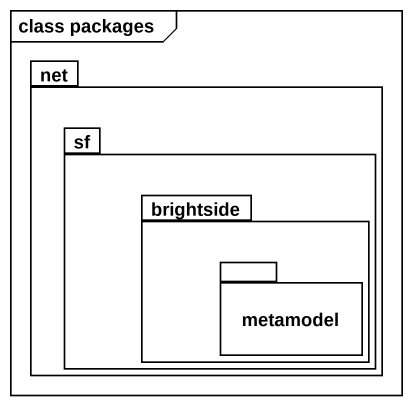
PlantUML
@startuml
mainframe class packages
package net {
  package sf {
    package brightside {
      package metamodel {
      }
    }
  }
}
@enduml
